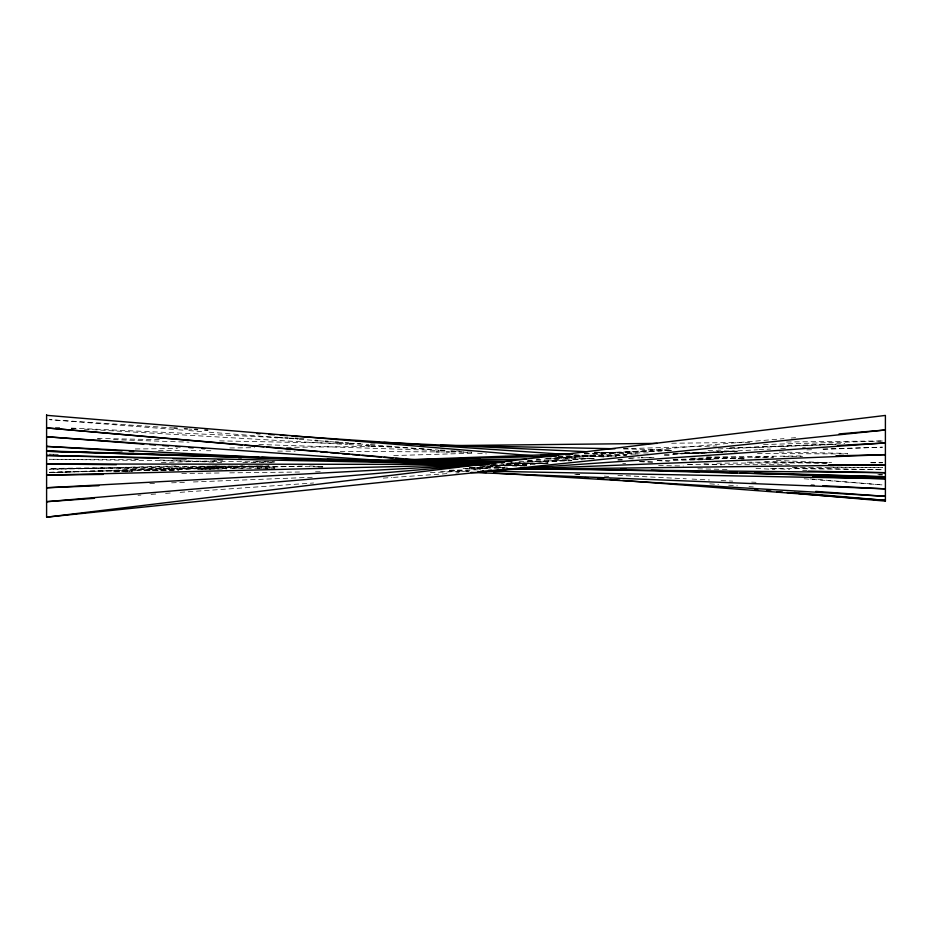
<?xml version="1.0" encoding="UTF-8"?>
<svg xmlns="http://www.w3.org/2000/svg" width="932" height="932" viewBox="0 0 932 932"><rect width="100%" height="100%" fill="white"/><g stroke="black" fill="none" stroke-linecap="round" stroke-linejoin="round"><path stroke-width="0.7" stroke-dasharray="4.66 3.5" d="M527.57 460.559L534.817 459.942M536.261 459.825L783.987 438.646M791.233 438.028L795.578 437.656M138.029 495.276L140.93 495.078M151.089 494.368L156.891 493.96M165.605 493.343L172.851 492.842M180.109 492.329L313.618 482.986M383.285 478.104L391.988 477.487M393.444 477.394L447.139 473.631M455.841 473.025L458.742 472.815M507.427 463.134L594.651 458.474L546.676 458.928M664.434 454.746L757.471 449.772M758.928 449.69L770.554 449.073M780.736 448.525L788.006 448.141M802.534 447.36L805.446 447.209M149.819 483.685L155.632 483.463M171.616 482.834L184.699 482.31M193.425 481.972L314.084 477.207M430.386 472.606L469.635 471.056M113.471 471.825L132.367 471.091M143.994 470.672L264.665 465.977M584.481 453.628L671.704 450.238L594.651 452.999M729.849 448.001L844.695 443.55M114.927 471.848L132.367 471.184M145.45 470.683L269.022 465.988L49.513 472.606L232.674 466.012M584.481 453.989L661.522 451.065M667.335 450.843L671.704 450.68M718.222 448.909L835.969 444.424M584.481 453.36L588.838 453.208M729.849 448.141L835.969 444.331M125.098 471.848L132.367 471.615M161.446 470.66L178.886 470.101M226.86 468.528L197.782 469.483L226.86 468.924M232.674 468.342L305.358 465.977M546.676 458.113L616.46 455.841M673.16 454L722.58 452.381L673.16 453.884M734.218 452.008L737.119 451.915M161.364 462.505L216.632 460.851M393.735 455.573L474.505 453.173M623.275 448.735L716.79 445.95M763.553 444.552L882.569 441.011M49.513 472.314L258.84 466M558.315 456.96L626.642 454.898M673.16 453.488L737.119 451.554M822.886 448.968L882.488 447.174L822.886 449.387M558.315 457.332L626.642 455.282M806.902 449.876L812.716 449.702M175.985 465.988L49.513 469.285L242.856 465.988M565.584 455.841L638.269 453.954M684.787 452.742L737.119 451.379M505.983 463.891L548.133 462.866L507.427 463.519M673.16 459.814L744.388 458.078M754.559 457.833L773.467 457.367M49.513 472.349L135.28 470.695M136.736 470.66L178.886 469.856M257.395 468.342L274.835 468.004M318.441 467.165L322.81 467.083M657.165 460.641L713.865 459.546L690.6 458.882M741.476 459.01L744.388 458.952M527.78 461.084L571.398 460.338M617.916 459.534L622.273 459.464M690.6 458.288L773.467 456.866M783.637 456.692L802.534 456.365M219.591 466L49.513 468.493L274.835 468.237M519.066 461.608L571.398 460.839M617.916 460.163L622.273 460.093M673.16 459.348L744.388 458.299M242.856 462.493L274.835 462.121L49.513 459.278L138.181 459.627M536.506 459.045L539.418 459.01M629.543 457.95L639.725 457.833M641.169 457.81L654.252 457.659L641.169 457.239M706.596 457.041L802.534 455.911M181.798 473.456L219.591 472.99M229.773 472.862L299.545 472.011M315.54 471.813L321.354 471.743M449.282 470.182L479.805 469.81M135.28 448.979L177.441 448.525M229.773 447.966L254.483 447.698M286.462 447.36L369.328 446.463M370.785 446.451L394.038 446.207M671.704 443.224L751.658 442.362M786.55 441.989L882.488 440.952M507.427 463.67L548.133 463.565L507.427 462.726M716.766 463.146L827.255 462.878M870.861 462.761L882.488 462.738M469.635 467.992L504.527 467.946M792.363 467.584L882.488 467.468L830.156 467.165M505.983 464.462L536.506 464.497M687.688 464.649L789.451 464.753M158.533 450.494L200.695 450.704M206.508 450.738L210.877 450.762M277.748 451.1L295.188 451.181M340.25 451.403L436.199 451.892M440.556 451.915L444.925 451.938M450.738 451.962L472.547 452.078M594.651 452.684L649.895 452.964M684.787 453.138L705.14 453.243M757.471 453.5L847.607 453.954M527.78 461.247L559.771 461.375M639.725 461.713L655.709 461.771M747.301 462.156L831.612 462.505M870.861 462.668L882.488 462.715M489.987 465.301L526.335 465.499M239.943 466L322.81 466.85M465.278 468.33L487.075 468.563M491.444 464.823L526.335 465.266L503.07 464.847M770.554 468.33L882.488 469.74L792.363 468.039M58.227 454.35L49.513 454.187L55.326 454.35M658.621 465.546L683.331 466M212.321 466L274.835 467.188M449.282 470.485L469.635 470.87M97.476 438.436L161.446 439.718M219.591 440.871L337.349 443.224M338.794 443.248L347.52 443.422M348.976 443.457L360.602 443.679M370.785 443.888L375.142 443.97M623.729 448.933L671.704 449.888M708.04 450.61L737.119 451.193M779.28 452.032L847.607 453.395M697.87 468.843L729.849 469.507M524.879 466.012L489.987 465.138L517.61 466.012M479.805 466.478L507.427 467.177M505.983 464.124L530.692 464.823M213.778 460.163L216.69 460.245M255.939 461.328L274.835 461.853M469.635 467.235L504.527 468.202M492.888 464.847L526.335 465.86M97.476 439.123L100.388 439.217M113.471 439.648L189.068 442.164M258.84 444.494L439.112 450.505M440.556 450.552L444.925 450.692M450.738 450.89L459.453 451.181M574.298 455.002L616.46 456.412M764.741 461.352L827.255 463.437M133.824 458.998L138.181 459.173M159.989 460.035L222.503 462.528M309.727 465.988L322.81 466.513M440.556 471.196L459.453 471.942M55.326 427.369L59.683 427.567M71.31 428.091L274.835 437.411M277.748 437.551L283.561 437.819M289.374 438.087L295.188 438.343M299.545 438.553L303.914 438.751M594.651 452.055L638.269 454.059M664.434 455.259L671.704 455.585M706.596 457.181L744.388 458.917M776.368 460.385L827.255 462.715M469.635 467.829L487.075 468.703M617.916 475.332L686.243 478.792M692.057 479.083L709.497 479.968M721.123 480.551L732.762 481.145M751.658 482.1L756.015 482.322M71.31 428.405L77.123 428.743M84.393 429.174L347.52 444.529M348.976 444.611L366.416 445.624M370.785 445.88L430.386 449.364M440.556 449.958L444.925 450.214M456.552 450.89L459.453 451.065M558.315 456.831L594.651 458.952M639.725 461.585L655.709 462.517M687.688 464.381L694.957 464.8M756.015 468.365L774.911 469.472M450.04 470.415L468.901 471.545M174.307 428.044L49.501 419.645L177.208 429.675M188.823 429.023L191.724 429.221M574.846 455.014L605.311 457.064M628.541 458.626L634.342 459.022M657.561 460.583L669.164 461.363M703.998 463.705L721.415 464.882M772.209 468.295L789.625 469.472M802.685 470.345L807.03 470.637M474.703 467.165L490.675 468.295M574.846 474.272L580.648 474.691M709.8 483.859L718.514 484.477M728.673 485.199L737.375 485.817M748.99 486.644L753.336 486.947M463.099 468.353L480.516 469.67M178.664 429.792L183.01 430.13M188.823 430.584L203.327 431.726M209.141 432.18L277.34 437.516M278.796 437.632L287.499 438.32M288.955 438.436L297.658 439.112M299.114 439.228L315.074 440.475M319.431 440.813L323.777 441.162M329.59 441.617L335.392 442.071M338.293 442.292L345.551 442.863M349.908 443.201L368.769 444.68M370.225 444.797L438.424 450.133M439.881 450.249L445.682 450.704M451.484 451.158L461.643 451.95M463.099 452.067L471.802 452.754M477.615 453.208L486.318 453.884M545.814 458.544L571.933 460.594M804.13 478.78L882.499 484.92L809.931 478.862M557.429 457.845L582.092 459.895M622.727 463.274L625.628 463.519M487.005 465.965L504.387 467.468M604.355 476.101L608.701 476.473M482.66 465.965L504.387 467.864M576.826 474.178L579.727 474.435M882.488 474.889L876.674 474.749L882.488 474.877"/><path stroke-width="1.4" d="M46.6 414.833L46.6 517.167L885.4 415.427L885.4 501.253M46.6 517.167L885.4 429.978L839.045 433.939M488.45 463.903L46.6 501.684L94.493 498.329M491.35 463.658L495.696 463.286M501.498 462.796L504.387 462.54M480.516 471.289L483.417 471.091M489.218 470.683L885.4 442.933L837.425 445.496M488.531 464.148L46.6 487.762L98.932 485.7M488.531 470.31L491.444 470.194M498.713 469.914L885.4 454.641L835.969 455.841M396.95 460.886L402.764 460.641M420.204 459.965L428.93 459.627M444.925 459.033L453.639 458.672M469.635 458.066L479.805 457.659M492.888 457.169L505.983 456.645M517.61 456.214L532.149 455.632M540.863 455.294L558.315 454.63M565.584 454.362L572.854 454.059M476.904 458.078L479.805 457.973M501.614 457.146L505.983 456.971M526.335 456.202L532.149 455.981M551.045 455.259L558.315 454.991M375.142 460.886L572.854 453.779M372.229 460.886L556.858 456.074M488.531 464.322L46.6 475.099L103.301 474.411M380.955 460.874L526.335 459.161M498.713 469.577L885.4 464.847L828.699 464.788M440.556 445.706L657.165 443.376M488.531 464.439L46.6 463.985L116.384 464.707M436.199 451.892L439.112 451.904M446.37 451.938L449.282 451.962M359.146 460.548L511.796 461.177M524.879 468.959L885.4 472.699L808.347 471.114M238.487 457.705L241.4 457.763M293.731 458.742L308.271 459.01M327.167 459.36L503.07 462.645M482.718 471.126L885.4 478.745L812.716 476.73M420.204 444.867L427.473 445.018M440.556 445.275L615.004 448.758M488.531 464.544L46.6 455.468L158.533 458.311M173.072 458.684L186.155 459.022M218.135 459.825L222.503 459.942M552.501 468.33L555.402 468.4M588.838 469.25L885.4 476.788L754.559 472.804M46.6 450.995L489.987 463.67M485.63 464.625L46.6 451.263L324.266 459.965M729.849 472.046L737.119 472.268M331.536 460.187L353.333 460.874M362.059 461.142L383.868 461.829M392.582 462.097L412.934 462.738M423.116 463.053L442.013 463.647M453.639 464.008L472.547 464.602M620.817 469.25L626.642 469.425M651.352 470.206L662.978 470.567M680.43 471.114L699.326 471.709M710.953 472.07L737.119 472.885M740.031 472.978L885.4 477.534M471.091 472.408L885.4 488.869L822.886 485.712M274.835 437.411L277.748 437.551M285.006 437.877L287.918 438.017M295.188 438.343L298.1 438.483M356.245 441.139L359.146 441.279M370.785 441.803L379.499 442.211M383.868 442.409L587.381 451.729M258.84 457.158L46.6 446.416L122.069 450.902M261.752 457.297L277.748 458.113M811.259 485.118L814.172 485.269M366.416 445.624L369.328 445.799M129.315 451.333L133.672 451.589M477.615 472.058L486.318 472.582M493.576 473.013L885.4 496.337L815.745 491.385M174.307 428.044L177.208 428.242M184.466 428.732L187.367 428.93M194.625 429.419L197.526 429.605M204.784 430.095L207.685 430.293M257.022 433.613L259.923 433.811M268.637 434.394L274.439 434.79M280.241 435.174L287.499 435.663M291.856 435.955L564.687 454.327M386.186 460.874L46.6 436.758L143.831 444.133M149.633 444.576L155.446 445.018M162.692 445.566L168.506 446.009M175.764 446.556L180.109 446.894M188.823 447.546L193.169 447.884M201.883 448.537L204.784 448.758M585.005 477.592L587.906 477.813M598.064 478.582L603.866 479.025M609.668 479.467L619.827 480.236M622.727 480.458L885.4 500.379L794.134 492.492M315.074 440.475L317.975 440.708M325.233 441.267L328.134 441.5M335.392 442.071L338.293 442.292M345.551 442.863L348.452 443.084M46.6 415.322L531.31 455.666M417.466 459.954L46.6 427.916L242.18 444.983M245.069 445.228L263.907 446.871M266.808 447.127L317.509 451.554M320.41 451.81L327.645 452.439M330.545 452.696L339.236 453.453M342.137 453.698L349.383 454.338M352.273 454.583L359.519 455.224M362.42 455.468L381.246 457.111M384.147 457.367L392.838 458.125M395.739 458.381L402.985 459.01M405.874 459.266L413.121 459.895M755.013 489.731L757.914 489.987M766.605 490.745L770.95 491.117M776.752 491.63L782.542 492.131M786.888 492.515L795.578 493.273M798.479 493.529L885.4 501.113"/></g></svg>
